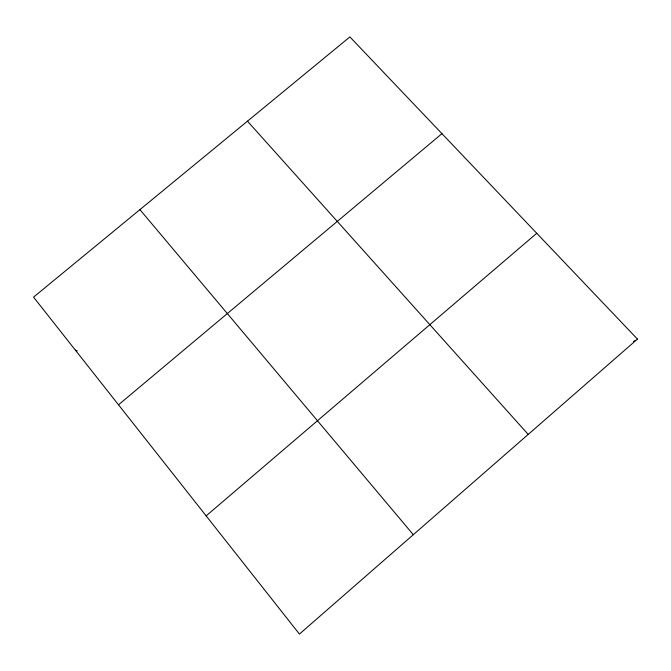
<?xml version="1.0" encoding="UTF-8"?>
<svg xmlns="http://www.w3.org/2000/svg" width="671" height="671" viewBox="0 0 671 671"><rect width="100%" height="100%" fill="white"/><g stroke="black" fill="none" stroke-linecap="round" stroke-linejoin="round"><path stroke-width="1.01" d="M206.165 515.873L536.75 233.282M118.507 404.798L441.946 133.655M633.449 341.556L635.051 340.574M75.378 350.145L77.224 350.925M247.473 121.174L528.211 434.431M139.929 209.629L413.311 534.703M637.45 339.098L299.434 634.078L33.55 297.136L349.893 36.922L637.45 339.098"/></g></svg>
